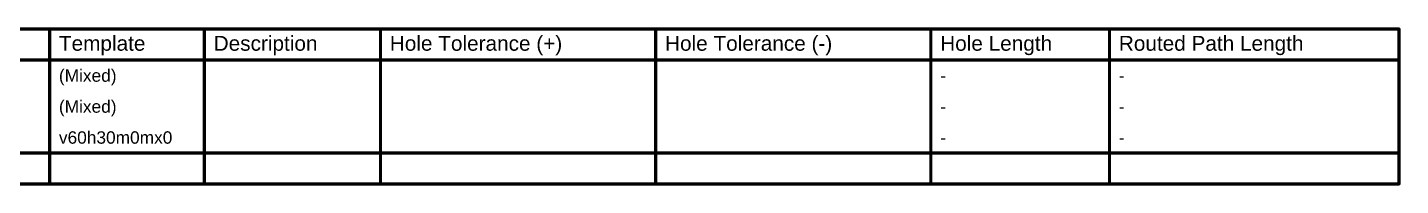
# Model space of a CAD drawing. Header units: inches. Extents: x -3 to 347, y -14 to 33.
# Drawn here: x 177.9 to 346.9, y 13.6 to 33 of the extents above; entities that cross this region are included whole.
import ezdxf

# ---------------------------------------------------------------- set-up
doc = ezdxf.new("R2010")
doc.units = ezdxf.units.IN
doc.layers.add('Drill Drawing', color=1, linetype='Continuous')
doc.styles.add('Arial', font='', dxfattribs={"height": 0.2})
doc.styles.get('Arial').set_extended_font_data('Arial')

msp = doc.modelspace()

# ---------------------------------------------------------------- linework, layer by layer
at = {"layer": 'Drill Drawing'}
for points in [[(21.5, 32.83, 0.381, 0.381, 0), (346.73, 32.83, 0.381, 0.381, 0)], [(180.64, 13.78, 0.381, 0.381, 0), (180.64, 32.83, 0.381, 0.381, 0)], [(199.68, 13.78, 0.381, 0.381, 0), (199.68, 32.83, 0.381, 0.381, 0)], [(221.37, 13.78, 0.381, 0.381, 0), (221.37, 32.83, 0.381, 0.381, 0)], [(255.24, 13.78, 0.381, 0.381, 0), (255.24, 32.83, 0.381, 0.381, 0)], [(289.12, 13.78, 0.381, 0.381, 0), (289.12, 32.83, 0.381, 0.381, 0)], [(311.11, 13.78, 0.381, 0.381, 0), (311.11, 32.83, 0.381, 0.381, 0)], [(346.73, 13.78, 0.381, 0.381, 0), (346.73, 32.83, 0.381, 0.381, 0)], [(21.5, 29.02, 0.381, 0.381, 0), (346.73, 29.02, 0.381, 0.381, 0)], [(21.5, 17.59, 0.381, 0.381, 0), (346.73, 17.59, 0.381, 0.381, 0)], [(21.5, 13.78, 0.381, 0.381, 0), (346.73, 13.78, 0.381, 0.381, 0)]]:
    msp.add_lwpolyline(points, format="xyseb", dxfattribs=at)
for points in [[(180.54, 32.83, 0.191, 0.191, 1), (180.73, 32.83, 0.191, 0.191, 1)], [(199.59, 32.83, 0.191, 0.191, 1), (199.78, 32.83, 0.191, 0.191, 1)], [(221.27, 32.83, 0.191, 0.191, 1), (221.47, 32.83, 0.191, 0.191, 1)], [(255.15, 32.83, 0.191, 0.191, 1), (255.34, 32.83, 0.191, 0.191, 1)], [(289.02, 32.83, 0.191, 0.191, 1), (289.21, 32.83, 0.191, 0.191, 1)], [(311.01, 32.83, 0.191, 0.191, 1), (311.2, 32.83, 0.191, 0.191, 1)], [(346.64, 32.83, 0.191, 0.191, 1), (346.83, 32.83, 0.191, 0.191, 1)], [(346.64, 32.83, 0.191, 0.191, 1), (346.83, 32.83, 0.191, 0.191, 1)], [(346.64, 29.02, 0.191, 0.191, 1), (346.83, 29.02, 0.191, 0.191, 1)], [(346.64, 17.59, 0.191, 0.191, 1), (346.83, 17.59, 0.191, 0.191, 1)], [(180.54, 13.78, 0.191, 0.191, 1), (180.73, 13.78, 0.191, 0.191, 1)], [(199.59, 13.78, 0.191, 0.191, 1), (199.78, 13.78, 0.191, 0.191, 1)], [(221.27, 13.78, 0.191, 0.191, 1), (221.47, 13.78, 0.191, 0.191, 1)], [(255.15, 13.78, 0.191, 0.191, 1), (255.34, 13.78, 0.191, 0.191, 1)], [(289.02, 13.78, 0.191, 0.191, 1), (289.21, 13.78, 0.191, 0.191, 1)], [(311.01, 13.78, 0.191, 0.191, 1), (311.2, 13.78, 0.191, 0.191, 1)], [(346.64, 13.78, 0.191, 0.191, 1), (346.83, 13.78, 0.191, 0.191, 1)], [(346.64, 13.78, 0.191, 0.191, 1), (346.83, 13.78, 0.191, 0.191, 1)]]:
    msp.add_lwpolyline(points, format="xyseb", close=True, dxfattribs=at)

# ---------------------------------------------------------------- texts
at = {"layer": 'Drill Drawing', "style": 'Arial'}
for s, height, p in [('Template', 1.829, (181.78, 30.16)), ('Description', 1.8288, (200.83, 30.16)), ('Hole Tolerance (+)', 1.8288, (222.51, 30.16)), ('Hole Tolerance (-)', 1.8288, (256.39, 30.16)), ('Hole Length', 1.8288, (290.26, 30.16)), ('Routed Path Length', 1.8288, (312.25, 30.16)), ('(Mixed)', 1.524, (181.78, 26.35)), ('-', 1.52, (290.26, 26.35)), ('-', 1.52, (312.25, 26.35)), ('(Mixed)', 1.524, (181.78, 22.54)), ('-', 1.52, (290.26, 22.54)), ('-', 1.52, (312.25, 22.54)), ('v60h30m0mx0', 1.524, (181.78, 18.73)), ('-', 1.52, (290.26, 18.73)), ('-', 1.52, (312.25, 18.73))]:
    msp.add_text(s, height=height, dxfattribs=at).set_placement(p)

doc.saveas('drawing.dxf')
